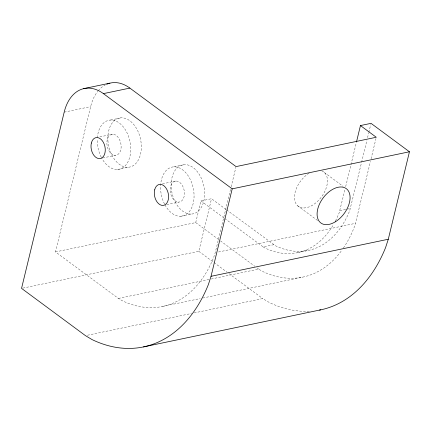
<?xml version="1.0" encoding="UTF-8"?>
<svg xmlns="http://www.w3.org/2000/svg" width="431" height="431" viewBox="0 0 431 431"><rect width="100%" height="100%" fill="white"/><g stroke="black" fill="none" stroke-linecap="round" stroke-linejoin="round"><path stroke-width="0.32" stroke-dasharray="2.15 1.62" d="M230.526 189.424L215.225 252.674L213.695 257.393A132.139 85.99 78.2 0 1 122.129 300.66L118.396 298.43L55.491 251.919L90.639 106.624A46.392 30.192 78.2 0 1 97.789 91.286M55.491 251.919L195.722 222.585L200.959 200.927L211.524 198.718L226.124 209.514M22.87 288.113L198.799 251.311L211.524 198.718M231.156 186.812L235.892 167.25M335.463 220.92A107.152 69.725 78.2 0 0 339.149 212.876L345.053 189.231M345.678 186.628L356.367 142.456M226.668 209.913L275.463 245.751A107.152 69.725 78.2 0 0 349.713 210.662L361.426 162.983M361.587 162.331L366.926 140.247M367.557 137.645L368.656 133.098M368.812 132.452L370.703 124.656M343.448 247.954A132.139 85.99 78.2 0 0 353.926 228.058L355.456 223.344L370.445 161.393M371.075 158.786L375.961 138.572M64.187 112.157L90.639 106.624M110.616 120.033L121.203 117.819M99.868 136.869L112.566 134.213M102.761 157.961L115.46 155.305A10.678 6.95 78.2 0 0 119.349 139.229A10.678 6.95 78.2 0 0 107.227 139.746A10.678 6.95 78.2 0 0 115.46 155.305M117.404 169.485L127.985 167.271A25.041 16.292 78.2 0 0 137.106 129.58A25.041 16.292 78.2 0 0 108.687 130.787A25.041 16.292 78.2 0 0 127.985 167.271M173.925 166.84L184.506 164.626M162.535 183.811L175.87 181.02M166.7 204.633L178.763 202.107A10.678 6.95 78.2 0 0 182.652 186.036A10.678 6.95 78.2 0 0 170.536 186.548A10.678 6.95 78.2 0 0 178.763 202.107M180.708 216.292L191.289 214.078A25.041 16.292 78.2 0 0 200.41 176.381A25.041 16.292 78.2 0 0 171.996 177.594A25.041 16.292 78.2 0 0 191.289 214.078M339.865 210.667L350.425 208.459M218.517 251.99L355.456 223.344M224.756 218.522L263.158 246.915L273.717 244.706M297.74 252.636L308.305 250.427M118.396 298.43L210.57 279.148M211.228 279.008L258.632 269.095L262.366 271.325A132.139 85.99 78.2 0 0 341.955 250.082M162.627 306.436L200.156 298.581M202.791 298.031L302.858 277.101M87.45 335.237L191.563 313.461M194.198 312.906L262.727 298.575L269.3 302.503A167.842 109.221 78.2 0 0 310.422 311.22M263.158 246.915L264.903 247.96A107.152 69.725 78.2 0 0 333.233 224.944M324.274 172.427L343.114 186.354M297.676 205.786L317.593 220.51M200.959 200.927L224.217 218.124M195.722 222.585L219.918 240.471M220.456 240.87L254.866 266.31M257.016 267.904L258.632 269.095M198.799 251.311L226.733 271.961M228.883 273.55L262.727 298.575M97.358 137.791A25.041 16.292 78.2 0 1 119.823 123.422A25.041 16.292 78.2 0 1 127.851 162.061A25.041 16.292 78.2 0 1 101.5 157.724M101.215 157.175A25.041 16.292 78.2 0 1 97.287 139.035M98.198 90.79A46.392 30.192 78.2 0 1 105.142 85.015M164.518 203.982A25.041 16.292 78.2 0 1 174.21 166.829A25.041 16.292 78.2 0 1 193.174 203.513A25.041 16.292 78.2 0 1 164.804 204.531M321.844 170.918A21.356 13.097 -53.5 0 1 320.346 198.379A21.356 13.097 -53.5 0 1 295.515 202.759A21.356 13.097 -53.5 0 1 309.172 173.154"/><path stroke-width="0.65" d="M356.523 141.804L360.451 125.566L376.279 137.263L236.048 166.598L129.86 88.091L103.408 93.624A46.392 30.192 78.2 0 0 64.187 112.157L21.55 288.387L85.473 335.652L92.045 339.58A167.842 109.221 78.2 0 0 208.351 284.622L211.039 276.319L232.201 188.848L409.45 151.771L388.288 239.243L385.6 247.545A167.842 109.221 78.2 0 1 319.468 310.088M83.452 88.694L109.905 83.161M360.451 125.566L371.016 123.352L409.45 151.771M211.039 276.319L388.288 239.243M143.485 346.912L320.734 309.835M103.408 93.624L232.201 188.848M106.775 84.217A46.392 30.192 78.2 0 1 129.86 88.091M91.356 143.065A10.678 6.95 78.2 0 0 99.583 158.624A10.678 6.95 78.2 0 0 103.472 142.548A10.678 6.95 78.2 0 0 91.356 143.065M154.659 189.872A10.678 6.95 78.2 0 0 162.891 205.431A10.678 6.95 78.2 0 0 166.781 189.354A10.678 6.95 78.2 0 0 154.659 189.872M335.383 221.776A21.356 13.097 -53.5 0 0 346.885 189.144A21.356 13.097 -53.5 0 0 318.482 206.546A21.356 13.097 -53.5 0 0 335.383 221.776"/></g></svg>
